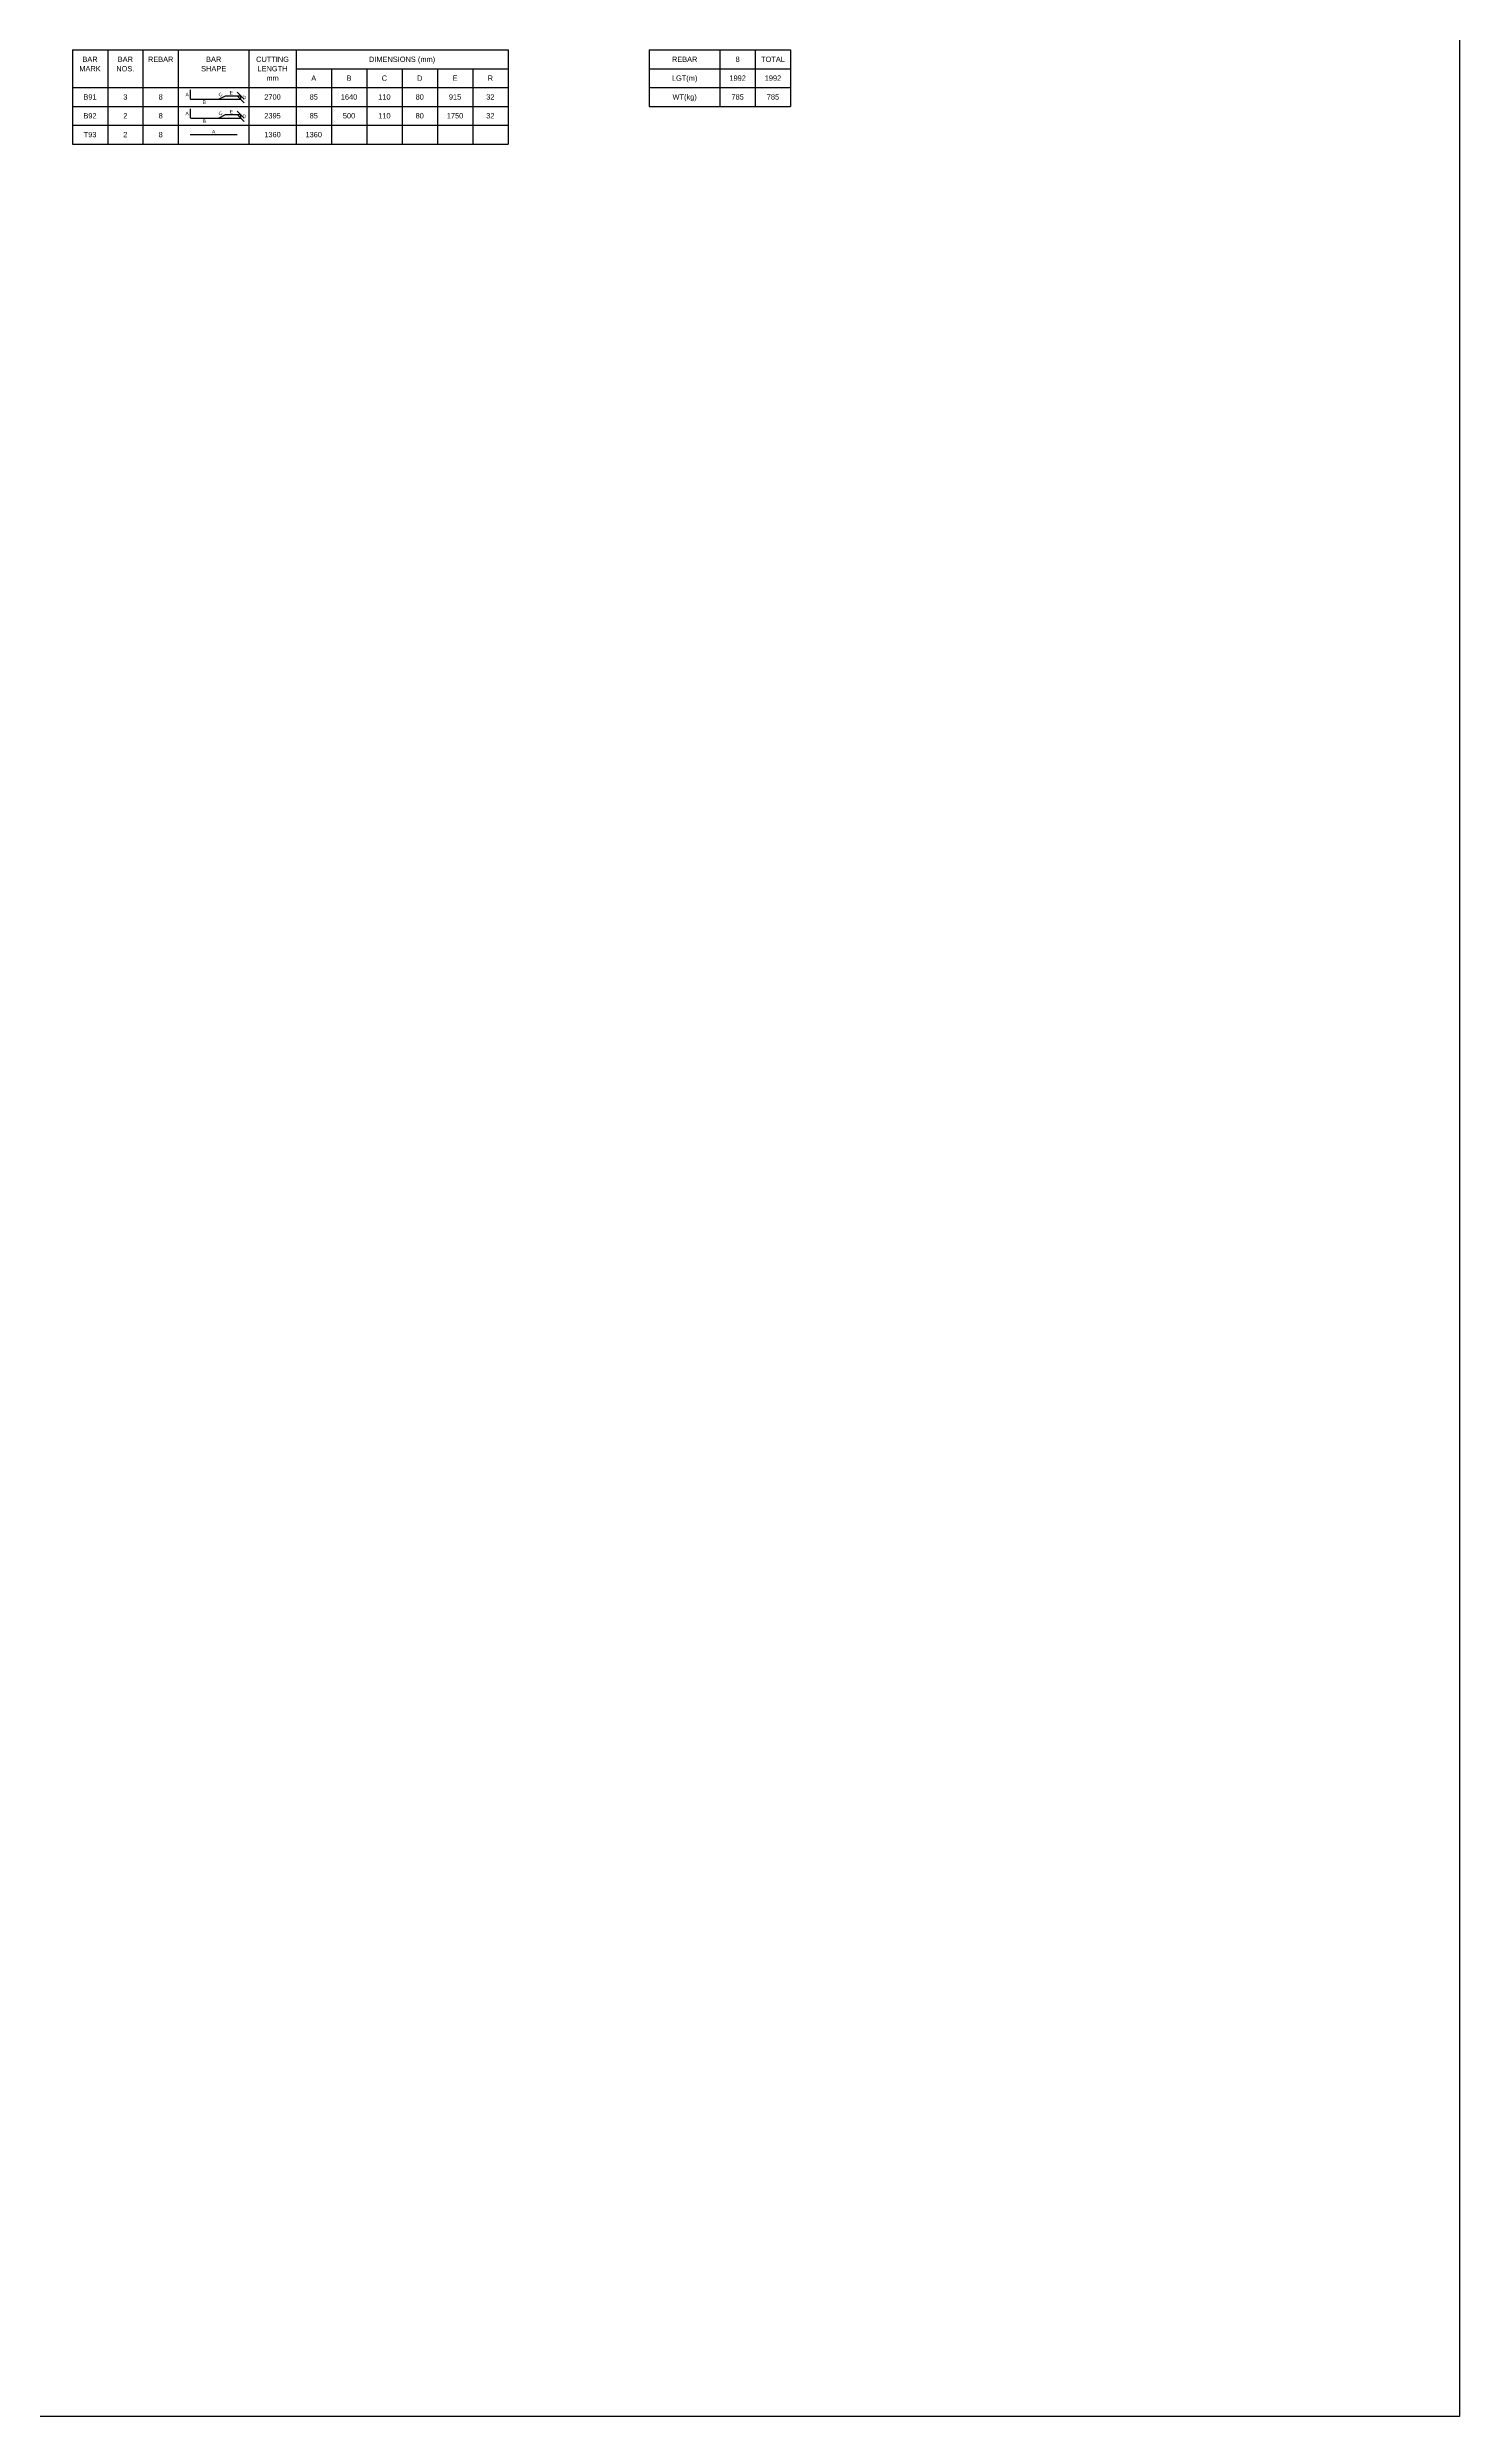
# Model space of a CAD drawing. Header units: inches. Extents: x -816171 to 9366335, y -450961 to 689132.
# Drawn here: x 7011213 to 7071178, y 180150 to 280806 of the extents above; entities that cross this region are included whole.
import ezdxf
from ezdxf.enums import TextEntityAlignment as Align

# ---------------------------------------------------------------- set-up
doc = ezdxf.new("R2010")
doc.units = ezdxf.units.IN
doc.header["$MEASUREMENT"] = 0
for name, color, linetype in [('Dimension', 31, 'Continuous'), ('Reinforcement', 130, 'Continuous'), ('Schedule Header', 4, 'Continuous'), ('Schedule Line', 60, 'Continuous'), ('Text', 31, 'Continuous')]:
    doc.layers.add(name, color=color, linetype=linetype)
doc.styles.add('SC-BBS1', font='SansSerif')
doc.styles.get("Standard").update_dxf_attribs({"font": 'txt.shx'})
doc.dimstyles.new('SCBBSDim', dxfattribs={"dimtxt": 225, "dimasz": 0.18, "dimexe": 0, "dimexo": 0, "dimgap": 0, "dimtad": 1, "dimtoh": 1, "dimdec": 0, "dimzin": 0, "dimdsep": 46, "dimtxsty": 'Standard', "dimtsz": 150, "dimcen": 0.09, "dimclrd": 8, "dimclre": 8, "dimclrt": 3, "dimadec": 0, "dimazin": 0, "dimtfac": 1, "dimtdec": 0, "dimtix": 1, "dimtofl": 0, "dimtmove": 0, "dimatfit": 3, "dimfxl": 1, "dimtolj": 1, "dimtzin": 0, "dimarcsym": 0})

# ---------------------------------------------------------------- blocks, each defined once
blk = doc.blocks.new('*D2810')
at = {"layer": 'DEFPOINTS', "color": 0, "transparency": 16777216}
for p in [(7018472, 278601), (7018772, 278751), (7019422, 278751)]:
    blk.add_point(p, dxfattribs=at)
at = {"layer": 'Dimension', "color": 8, "lineweight": -2, "transparency": 16777216}
for p, q in [((7019572, 278601), (7019272, 278901)), ((7018472, 278601), (7019422, 278601)), ((7018772, 278751), (7019422, 278751)), ((7019572, 278451), (7019272, 278751)), ((7019422, 278601), (7019422, 278751))]:
    blk.add_line(p, q, dxfattribs=at)
blk = doc.blocks.new('*D2811')
at = {"layer": 'DEFPOINTS', "color": 0, "transparency": 16777216}
for p in [(7018772, 277951), (7019422, 277951), (7018472, 277801)]:
    blk.add_point(p, dxfattribs=at)
at = {"layer": 'Dimension', "color": 8, "lineweight": -2, "transparency": 16777216}
for p, q in [((7018772, 277951), (7019422, 277951)), ((7019572, 277801), (7019272, 278101)), ((7019572, 277651), (7019272, 277951)), ((7019422, 277801), (7019422, 277951)), ((7018472, 277801), (7019422, 277801))]:
    blk.add_line(p, q, dxfattribs=at)

msp = doc.modelspace()

# ---------------------------------------------------------------- linework, layer by layer
msp.add_lwpolyline([(6656741.04073, 357162.51256), (7071178.28193, 357162.51256), (7071178.28193, 180149.84666), (6656741.04073, 180149.84666)], close=True)
at = {"layer": 'Reinforcement'}
for points in [[(7017271.9147, 279000.52709), (7017271.9147, 278650.52709, 0.5), (7017321.9147, 278600.52709), (7018471.9147, 278600.52709), (7018771.9147, 278750.52709), (7019271.9147, 278750.52709)], [(7017271.9147, 278200.52709), (7017271.9147, 277850.52709, 0.5), (7017321.9147, 277800.52709), (7018471.9147, 277800.52709), (7018771.9147, 277950.52709), (7019271.9147, 277950.52709)]]:
    msp.add_lwpolyline(points, format="xyb", dxfattribs=at)
msp.add_lwpolyline([(7017271.9147, 277100.52709), (7019271.9147, 277100.52709)], dxfattribs=at)
at = {"layer": 'Schedule Line'}
for p, q in [((7012271.9147, 280700.52709), (7030771.9147, 280700.52709)), ((7012271.9147, 280700.52709), (7012271.9147, 276700.52709)), ((7012271.9147, 280700.52709), (7012271.9147, 276700.52709)), ((7013771.9147, 280700.52709), (7013771.9147, 276700.52709)), ((7015271.9147, 280700.52709), (7015271.9147, 276700.52709)), ((7016771.9147, 280700.52709), (7016771.9147, 276700.52709)), ((7019771.9147, 280700.52709), (7019771.9147, 276700.52709)), ((7021771.9147, 280700.52709), (7021771.9147, 276700.52709)), ((7021771.9147, 279900.52709), (7030771.9147, 279900.52709)), ((7023271.9147, 279900.52709), (7023271.9147, 276700.52709)), ((7024771.9147, 279900.52709), (7024771.9147, 276700.52709)), ((7026271.9147, 279900.52709), (7026271.9147, 276700.52709)), ((7027771.9147, 279900.52709), (7027771.9147, 276700.52709)), ((7029271.9147, 279900.52709), (7029271.9147, 276700.52709)), ((7030771.9147, 280700.52709), (7030771.9147, 276700.52709)), ((7036771.9147, 280700.52709), (7042771.9147, 280700.52709)), ((7036771.9147, 280700.52709), (7036771.9147, 278300.52709)), ((7036771.9147, 279900.52709), (7042771.9147, 279900.52709)), ((7039771.9147, 280700.52709), (7039771.9147, 278300.52709)), ((7041271.9147, 280700.52709), (7041271.9147, 278300.52709)), ((7042771.9147, 280700.52709), (7042771.9147, 278300.52709)), ((7012271.9147, 279100.52709), (7030771.9147, 279100.52709)), ((7036771.9147, 279100.52709), (7042771.9147, 279100.52709)), ((7012271.9147, 278300.52709), (7030771.9147, 278300.52709)), ((7036771.9147, 278300.52709), (7042771.9147, 278300.52709)), ((7012271.9147, 277500.52709), (7030771.9147, 277500.52709)), ((7012271.9147, 276700.52709), (7030771.9147, 276700.52709))]:
    msp.add_line(p, q, dxfattribs=at)

# ---------------------------------------------------------------- texts
at = {"layer": 'Dimension', "style": 'SC-BBS1'}
for s, p in [('A', (7017146.9147, 278800.52709)), ('E', (7019021.9147, 278875.52709)), ('A', (7017146.9147, 278000.52709)), ('B', (7017871.9147, 278475.52709)), ('E', (7019021.9147, 278075.52709)), ('D', (7019571.9147, 278675.52709)), ('D', (7019571.9147, 277875.52709)), ('B', (7017871.9147, 277675.52709)), ('A', (7018271.9147, 277225.52709))]:
    msp.add_text(s, height=150, dxfattribs=at).set_placement(p, align=Align.MIDDLE_CENTER)
for p in [(7018559.4147, 278800.52709), (7018559.4147, 278000.52709)]:
    msp.add_text('C', height=150, rotation=26.5650511771, dxfattribs=at).set_placement(p, align=Align.MIDDLE_CENTER)
at = {"layer": 'Schedule Header', "style": 'SC-BBS1'}
for s, p in [('MARK', (7013021.9147, 279900.52709)), ('BAR', (7013021.9147, 280300.52709)), ('NOS.', (7014521.9147, 279900.52709)), ('BAR', (7014521.9147, 280300.52709)), ('REBAR', (7016021.9147, 280300.52709)), ('SHAPE', (7018271.9147, 279900.52709)), ('BAR', (7018271.9147, 280300.52709)), ('CUTTING', (7020771.9147, 280300.52709)), ('LENGTH', (7020771.9147, 279900.52709)), ('DIMENSIONS (mm)', (7026271.9147, 280300.52709)), ('REBAR', (7038271.9147, 280300.52709)), ('8', (7040521.9147, 280300.52709)), ('TOTAL', (7042021.9147, 280300.52709)), ('mm', (7020771.9147, 279500.52709)), ('A', (7022521.9147, 279500.52709)), ('B', (7024021.9147, 279500.52709)), ('C', (7025521.9147, 279500.52709)), ('D', (7027021.9147, 279500.52709)), ('E', (7028521.9147, 279500.52709)), ('R', (7030021.9147, 279500.52709)), ('LGT(m)', (7038271.9147, 279500.52709)), ('WT(kg)', (7038271.9147, 278700.52709))]:
    msp.add_text(s, height=225, dxfattribs=at).set_placement(p, align=Align.MIDDLE_CENTER)
at = {"layer": 'Text', "style": 'SC-BBS1'}
for s, p in [('1992', (7040521.9147, 279500.52709)), ('1992', (7042021.9147, 279500.52709)), ('B91', (7013021.9147, 278700.52709)), ('B92', (7013021.9147, 277900.52709)), ('3', (7014521.9147, 278700.52709)), ('2', (7014521.9147, 277900.52709)), ('8', (7016021.9147, 278700.52709)), ('8', (7016021.9147, 277900.52709)), ('2700', (7020771.9147, 278700.52709)), ('2395', (7020771.9147, 277900.52709)), ('85', (7022521.9147, 278700.52709)), ('85', (7022521.9147, 277900.52709)), ('1640', (7024021.9147, 278700.52709)), ('500', (7024021.9147, 277900.52709)), ('110', (7025521.9147, 278700.52709)), ('110', (7025521.9147, 277900.52709)), ('80', (7027021.9147, 278700.52709)), ('80', (7027021.9147, 277900.52709)), ('1750', (7028521.9147, 277900.52709)), ('915', (7028521.9147, 278700.52709)), ('32', (7030021.9147, 278700.52709)), ('32', (7030021.9147, 277900.52709)), ('785', (7040521.9147, 278700.52709)), ('785', (7042021.9147, 278700.52709)), ('T93', (7013021.9147, 277100.52709)), ('2', (7014521.9147, 277100.52709)), ('8', (7016021.9147, 277100.52709)), ('1360', (7020771.9147, 277100.52709)), ('1360', (7022521.9147, 277100.52709))]:
    msp.add_text(s, height=225, dxfattribs=at).set_placement(p, align=Align.MIDDLE_CENTER)

# ---------------------------------------------------------------- dimensions: what is measured, and where the dimension line sits
at = {"layer": 'Dimension'}
for base, p1, p2, picture, middle in [((7019421.9147, 278750.52709), (7018471.9147, 278600.52709), (7018771.9147, 278750.52709), '*D2810', (7019421.9147, 278675.52709)), ((7019421.9147, 277950.52709), (7018471.9147, 277800.52709), (7018771.9147, 277950.52709), '*D2811', (7019421.9147, 277875.52709))]:
    dim = msp.add_linear_dim(base=base, p1=p1, p2=p2, angle=90, text=' ', dimstyle='SCBBSDim', dxfattribs=at)
    dim.commit()
    dim.dimension.update_dxf_attribs({"geometry": picture, "text_midpoint": middle})

doc.saveas('drawing.dxf')
